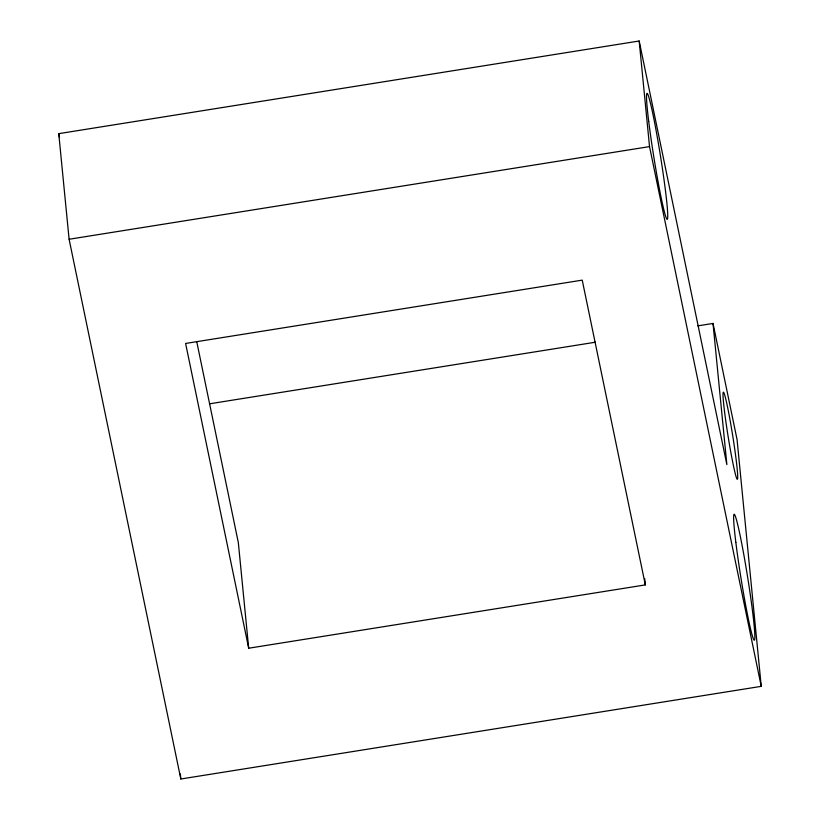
<?xml version="1.0" encoding="UTF-8"?>
<svg xmlns="http://www.w3.org/2000/svg" width="820" height="820" viewBox="0 0 820 820"><rect width="100%" height="100%" fill="white"/><g stroke="black" fill="none" stroke-linecap="round" stroke-linejoin="round"><path stroke-width="1.23" d="M713.021 323.439L737.057 439.551L761.247 686.35L180.82 779L69.105 239.255L58.753 133.65L639.18 41L726.868 464.632L713.021 323.439L697.841 325.858M69.105 239.255L649.532 146.606L639.18 41M209.725 403.778L595.412 342.217M645.319 584.906L582.231 280.132L185.607 343.447L248.696 648.22L645.319 584.906L644.694 578.551M649.532 146.606L761.247 686.35M196.8 341.94L238.333 542.614L248.696 648.22M58.753 133.65L59.532 137.411M180.328 773.916L180.82 779M648.722 121.504A63.765 3.362 80.9 0 0 666.885 219.124A63.765 3.362 80.9 0 0 655.672 128.186A63.765 3.362 80.9 0 0 648.722 121.504M735.837 542.389A63.765 3.362 80.9 0 0 754.01 640.01A63.765 3.362 80.9 0 0 742.787 549.072A63.765 3.362 80.9 0 0 735.837 542.389M724.542 411.599A44.147 2.327 80.9 0 0 737.118 479.177A44.147 2.327 80.9 0 0 729.349 416.222A44.147 2.327 80.9 0 0 724.542 411.599"/></g></svg>
